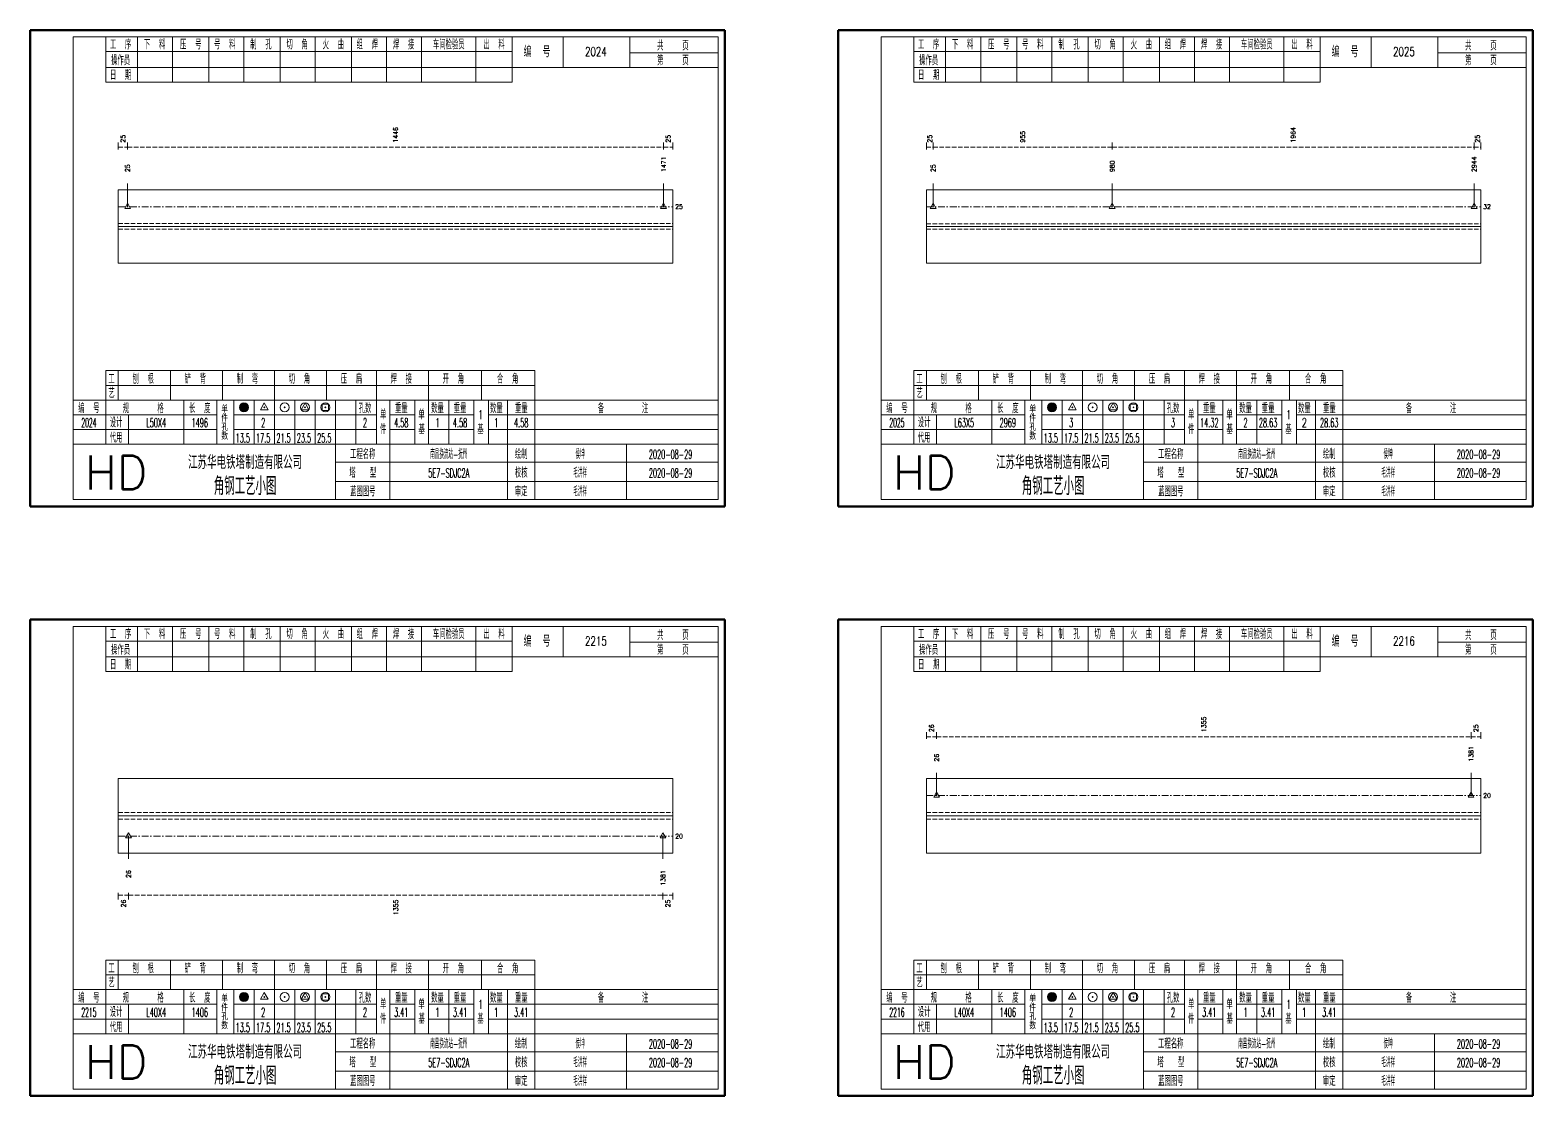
# Model space of a CAD drawing. Extents: x 0 to 5305, y 0 to 1513.
# Drawn here: x 4641 to 5305, y 1042 to 1513 of the extents above; entities that cross this region are included whole.
import ezdxf
from ezdxf.enums import TextEntityAlignment as Align

# ---------------------------------------------------------------- set-up
doc = ezdxf.new("R2010")
doc.units = 0
doc.header["$MEASUREMENT"] = 0
doc.linetypes.add('一点画线', pattern=[5.2, 3, -1, 0.2, -1])
doc.linetypes.add('虚线', pattern=[2.75, 2, -0.75])
doc.layers.get('0').update_dxf_attribs({"linetype": 'CONTINUOUS', "lineweight": 25})
doc.layers.add('1', color=7, linetype='CONTINUOUS', lineweight=25)
doc.layers.add('4', color=7, linetype='CONTINUOUS', lineweight=25)
doc.styles.get("Standard").update_dxf_attribs({"font": 'simplex.shx', "width": 0.7, "height": 3, "bigfont": 'gbhzfs.shx'})

msp = doc.modelspace()

# ---------------------------------------------------------------- linework, layer by layer
at = {"color": 8, "linetype": 'Continuous', "lineweight": 9}
for p, q in [((4680, 1460.25), (4680, 1463.25)), ((4684.09, 1460.25), (4684.09, 1463.25)), ((4684.09, 1460.25), (4684.09, 1463.25)), ((4920.91, 1460.25), (4920.91, 1463.25)), ((4920.91, 1460.25), (4920.91, 1463.25)), ((4925, 1460.25), (4925, 1463.25)), ((5037, 1460.25), (5037, 1463.25)), ((5040, 1460.25), (5040, 1463.25)), ((5040, 1460.25), (5040, 1463.25)), ((5119.14, 1460.25), (5119.14, 1463.25)), ((5119.14, 1460.25), (5119.14, 1463.25)), ((5279, 1460.25), (5279, 1463.25)), ((5279, 1460.25), (5279, 1463.25)), ((5282, 1460.25), (5282, 1463.25)), ((5037, 1199.75), (5037, 1202.75)), ((5041.53, 1199.75), (5041.53, 1202.75)), ((5041.53, 1199.75), (5041.53, 1202.75)), ((5277.64, 1199.75), (5277.64, 1202.75)), ((5277.64, 1199.75), (5277.64, 1202.75)), ((5282, 1199.75), (5282, 1202.75)), ((4680, 1131.75), (4680, 1128.75)), ((4684.53, 1131.75), (4684.53, 1128.75)), ((4684.53, 1131.75), (4684.53, 1128.75)), ((4920.64, 1131.75), (4920.64, 1128.75)), ((4920.64, 1131.75), (4920.64, 1128.75)), ((4925, 1131.75), (4925, 1128.75))]:
    msp.add_line(p, q, dxfattribs=at)
at = {"color": 8, "linetype": '虚线', "lineweight": 9}
for p, q in [((4680, 1461.25), (4684.09, 1461.25)), ((4684.09, 1461.25), (4920.91, 1461.25)), ((4920.91, 1461.25), (4925, 1461.25)), ((5037, 1461.25), (5040, 1461.25)), ((5040, 1461.25), (5119.14, 1461.25)), ((5119.14, 1461.25), (5279, 1461.25)), ((5279, 1461.25), (5282, 1461.25)), ((5037, 1200.75), (5041.53, 1200.75)), ((5041.53, 1200.75), (5277.64, 1200.75)), ((5277.64, 1200.75), (5282, 1200.75)), ((4680, 1130.75), (4684.53, 1130.75)), ((4684.53, 1130.75), (4920.64, 1130.75)), ((4920.64, 1130.75), (4925, 1130.75))]:
    msp.add_line(p, q, dxfattribs=at)
at = {"color": 7, "linetype": 'Continuous', "lineweight": 18}
for p, q in [((4680, 1442.45), (4680, 1410.05)), ((4680, 1442.45), (4925, 1442.45)), ((4925, 1442.45), (4925, 1410.05)), ((5037, 1442.44), (5037, 1410.06)), ((5037, 1442.44), (5282, 1442.44)), ((5282, 1442.44), (5282, 1410.06)), ((4680, 1426.25), (4925, 1426.25)), ((5037, 1426.25), (5282, 1426.25)), ((4680, 1182.25), (4680, 1149.25)), ((4680, 1182.25), (4925, 1182.25)), ((4925, 1182.25), (4925, 1149.25)), ((5037, 1182.25), (5037, 1149.25)), ((5037, 1182.25), (5282, 1182.25)), ((5282, 1182.25), (5282, 1149.25)), ((4680, 1165.75), (4925, 1165.75)), ((5037, 1165.75), (5282, 1165.75))]:
    msp.add_line(p, q, dxfattribs=at)
at = {"color": 7, "linetype": 'Continuous', "lineweight": 13}
for p, q in [((4684.09, 1434.95), (4684.09, 1445.25)), ((4920.91, 1434.95), (4920.91, 1445.25)), ((5040, 1434.94), (5040, 1445.25)), ((5119.14, 1434.94), (5119.14, 1445.25)), ((5279, 1434.94), (5279, 1445.25)), ((4684.09, 1436.45), (4682.8, 1434.2)), ((4683.94, 1434.8), (4684.24, 1435.1)), ((4684.24, 1434.8), (4683.94, 1435.1)), ((4685.39, 1434.2), (4684.09, 1436.45)), ((4920.91, 1436.45), (4919.61, 1434.2)), ((4920.76, 1434.8), (4921.06, 1435.1)), ((4921.06, 1434.8), (4920.76, 1435.1)), ((4922.2, 1434.2), (4920.91, 1436.45)), ((5040, 1436.44), (5038.7, 1434.19)), ((5039.85, 1434.79), (5040.15, 1435.09)), ((5040.15, 1434.79), (5039.85, 1435.09)), ((5041.3, 1434.19), (5040, 1436.44)), ((5119.14, 1436.44), (5117.84, 1434.19)), ((5118.99, 1434.79), (5119.29, 1435.09)), ((5119.29, 1434.79), (5118.99, 1435.09)), ((5120.44, 1434.19), (5119.14, 1436.44)), ((5279, 1436.44), (5277.7, 1434.19)), ((5278.85, 1434.79), (5279.15, 1435.09)), ((5279.15, 1434.79), (5278.85, 1435.09)), ((5280.3, 1434.19), (5279, 1436.44)), ((4682.8, 1434.2), (4685.39, 1434.2)), ((4919.61, 1434.2), (4922.2, 1434.2)), ((5038.7, 1434.19), (5041.3, 1434.19)), ((5117.84, 1434.19), (5120.44, 1434.19)), ((5277.7, 1434.19), (5280.3, 1434.19)), ((5041.53, 1174.75), (5041.53, 1184.75)), ((5277.64, 1174.75), (5277.64, 1184.75)), ((5041.53, 1176.25), (5040.23, 1174)), ((5042.83, 1174), (5041.53, 1176.25)), ((5277.64, 1176.25), (5276.34, 1174)), ((5278.94, 1174), (5277.64, 1176.25)), ((5040.23, 1174), (5042.83, 1174)), ((5041.38, 1174.6), (5041.68, 1174.9)), ((5041.68, 1174.6), (5041.38, 1174.9)), ((5276.34, 1174), (5278.94, 1174)), ((5277.49, 1174.6), (5277.79, 1174.9)), ((5277.79, 1174.6), (5277.49, 1174.9)), ((4684.53, 1156.75), (4684.53, 1146.75)), ((4920.64, 1156.75), (4920.64, 1146.75))]:
    msp.add_line(p, q, dxfattribs=at)
at = {"color": 3, "linetype": '一点画线', "lineweight": 13}
for p, q in [((4680, 1434.95), (4925, 1434.95)), ((5037, 1434.94), (5282, 1434.94)), ((5037, 1174.75), (5282, 1174.75)), ((4680, 1156.75), (4925, 1156.75))]:
    msp.add_line(p, q, dxfattribs=at)
at = {"color": 1, "linetype": '虚线', "lineweight": 18}
for p, q in [((4680, 1427.45), (4925, 1427.45)), ((4680, 1425.05), (4925, 1425.05)), ((5037, 1427.44), (5282, 1427.44)), ((5037, 1425.06), (5282, 1425.06)), ((4680, 1167.25), (4925, 1167.25)), ((4680, 1164.25), (4925, 1164.25)), ((5037, 1167.25), (5282, 1167.25)), ((5037, 1164.25), (5282, 1164.25))]:
    msp.add_line(p, q, dxfattribs=at)
at = {"layer": '1', "color": 7, "linetype": 'Continuous', "lineweight": 18}
for p, q in [((4680, 1410.05), (4925, 1410.05)), ((5037, 1410.06), (5282, 1410.06)), ((4680, 1149.25), (4925, 1149.25)), ((5037, 1149.25), (5282, 1149.25))]:
    msp.add_line(p, q, dxfattribs=at)
at = {"layer": '1', "color": 7, "linetype": 'Continuous', "lineweight": 13}
for p, q in [((4684.53, 1158.25), (4683.23, 1156)), ((4683.23, 1156), (4685.83, 1156)), ((4684.38, 1156.6), (4684.68, 1156.9)), ((4684.68, 1156.6), (4684.38, 1156.9)), ((4685.83, 1156), (4684.53, 1158.25)), ((4920.64, 1158.25), (4919.34, 1156)), ((4919.34, 1156), (4921.94, 1156)), ((4920.49, 1156.6), (4920.79, 1156.9)), ((4920.79, 1156.6), (4920.49, 1156.9)), ((4921.94, 1156), (4920.64, 1158.25))]:
    msp.add_line(p, q, dxfattribs=at)
at = {"layer": '4', "color": 1, "linetype": 'Continuous', "lineweight": 50}
for p, q in [((4948, 1513), (4641, 1513)), ((4641, 1513), (4641, 1302.5)), ((4948, 1302.5), (4948, 1513)), ((5305, 1513), (4998, 1513)), ((4998, 1513), (4998, 1302.5)), ((5305, 1302.5), (5305, 1513)), ((4641, 1302.5), (4948, 1302.5)), ((4998, 1302.5), (5305, 1302.5)), ((4948, 1252.5), (4641, 1252.5)), ((4641, 1252.5), (4641, 1042)), ((4948, 1042), (4948, 1252.5)), ((5305, 1252.5), (4998, 1252.5)), ((4998, 1252.5), (4998, 1042)), ((5305, 1042), (5305, 1252.5)), ((4641, 1042), (4948, 1042)), ((4998, 1042), (5305, 1042))]:
    msp.add_line(p, q, dxfattribs=at)
at = {"layer": '4', "color": 1, "linetype": 'Continuous', "lineweight": 18}
for p, q in [((4945, 1510), (4660, 1510)), ((4660, 1510), (4660, 1305.5)), ((4674.5, 1510), (4674.5, 1490)), ((4688.5, 1510), (4688.5, 1490)), ((4704, 1510), (4704, 1490)), ((4720, 1510), (4720, 1490)), ((4735.5, 1510), (4735.5, 1490)), ((4751.5, 1510), (4751.5, 1490)), ((4767, 1510), (4767, 1490)), ((4783, 1510), (4783, 1490)), ((4798.5, 1510), (4798.5, 1490)), ((4814, 1510), (4814, 1490)), ((4838, 1510), (4838, 1490)), ((4854, 1510), (4854, 1490)), ((4876.5, 1510), (4876.5, 1496.5)), ((4906, 1510), (4906, 1496.5)), ((4945, 1305.5), (4945, 1510)), ((5302, 1510), (5017, 1510)), ((5017, 1510), (5017, 1305.5)), ((5031.5, 1510), (5031.5, 1490)), ((5045.5, 1510), (5045.5, 1490)), ((5061, 1510), (5061, 1490)), ((5077, 1510), (5077, 1490)), ((5092.5, 1510), (5092.5, 1490)), ((5108.5, 1510), (5108.5, 1490)), ((5124, 1510), (5124, 1490)), ((5140, 1510), (5140, 1490)), ((5155.5, 1510), (5155.5, 1490)), ((5171, 1510), (5171, 1490)), ((5195, 1510), (5195, 1490)), ((5211, 1510), (5211, 1490)), ((5233.5, 1510), (5233.5, 1496.5)), ((5263, 1510), (5263, 1496.5)), ((5302, 1305.5), (5302, 1510)), ((4674.5, 1503.5), (4854, 1503.5)), ((4906, 1503), (4945, 1503)), ((5031.5, 1503.5), (5211, 1503.5)), ((5263, 1503), (5302, 1503)), ((4674.5, 1496.5), (4945, 1496.5)), ((5031.5, 1496.5), (5302, 1496.5)), ((4674.5, 1490), (4854, 1490)), ((5031.5, 1490), (5211, 1490)), ((4674.5, 1362.5), (4864, 1362.5)), ((4674.5, 1362.5), (4674.5, 1349.5)), ((4680, 1362.5), (4680, 1349.5)), ((4703, 1362.5), (4703, 1349.5)), ((4726, 1362.5), (4726, 1349.5)), ((4749, 1362.5), (4749, 1349.5)), ((4772, 1362.5), (4772, 1349.5)), ((4794, 1362.5), (4794, 1349.5)), ((4817, 1362.5), (4817, 1349.5)), ((4840.5, 1362.5), (4840.5, 1349.5)), ((4864, 1362.5), (4864, 1349.5)), ((5031.5, 1362.5), (5221, 1362.5)), ((5031.5, 1362.5), (5031.5, 1349.5)), ((5037, 1362.5), (5037, 1349.5)), ((5060, 1362.5), (5060, 1349.5)), ((5083, 1362.5), (5083, 1349.5)), ((5106, 1362.5), (5106, 1349.5)), ((5129, 1362.5), (5129, 1349.5)), ((5151, 1362.5), (5151, 1349.5)), ((5174, 1362.5), (5174, 1349.5)), ((5197.5, 1362.5), (5197.5, 1349.5)), ((5221, 1362.5), (5221, 1349.5)), ((4674.5, 1356), (4864, 1356)), ((5031.5, 1356), (5221, 1356)), ((4660, 1349.5), (4945, 1349.5)), ((4674.5, 1349.5), (4674.5, 1330)), ((4709, 1349.5), (4709, 1330)), ((4723.5, 1349.5), (4723.5, 1330)), ((4731, 1349.5), (4731, 1330)), ((4740, 1349.5), (4740, 1330)), ((4749, 1349.5), (4749, 1330)), ((4758, 1349.5), (4758, 1330)), ((4767, 1349.5), (4767, 1330)), ((4776, 1349.5), (4776, 1330)), ((4785, 1349.5), (4785, 1330)), ((4794, 1349.5), (4794, 1330)), ((4800, 1349.5), (4800, 1330)), ((4811, 1349.5), (4811, 1330)), ((4817, 1349.5), (4817, 1330)), ((4826, 1349.5), (4826, 1330)), ((4837, 1349.5), (4837, 1330)), ((4843.5, 1349.5), (4843.5, 1330)), ((4852, 1349.5), (4852, 1330)), ((4864, 1349.5), (4864, 1330)), ((5017, 1349.5), (5302, 1349.5)), ((5031.5, 1349.5), (5031.5, 1330)), ((5066, 1349.5), (5066, 1330)), ((5080.5, 1349.5), (5080.5, 1330)), ((5088, 1349.5), (5088, 1330)), ((5097, 1349.5), (5097, 1330)), ((5106, 1349.5), (5106, 1330)), ((5115, 1349.5), (5115, 1330)), ((5124, 1349.5), (5124, 1330)), ((5133, 1349.5), (5133, 1330)), ((5142, 1349.5), (5142, 1330)), ((5151, 1349.5), (5151, 1330)), ((5157, 1349.5), (5157, 1330)), ((5168, 1349.5), (5168, 1330)), ((5174, 1349.5), (5174, 1330)), ((5183, 1349.5), (5183, 1330)), ((5194, 1349.5), (5194, 1330)), ((5200.5, 1349.5), (5200.5, 1330)), ((5209, 1349.5), (5209, 1330)), ((5221, 1349.5), (5221, 1330)), ((4660, 1343), (4723.5, 1343)), ((4684.5, 1343), (4684.5, 1330)), ((4731, 1343), (4794, 1343)), ((4800, 1343), (4811, 1343)), ((4817, 1343), (4837, 1343)), ((4843.5, 1343), (4945, 1343)), ((5017, 1343), (5080.5, 1343)), ((5041.5, 1343), (5041.5, 1330)), ((5088, 1343), (5151, 1343)), ((5157, 1343), (5168, 1343)), ((5174, 1343), (5194, 1343)), ((5200.5, 1343), (5302, 1343)), ((4660, 1336.5), (4723.5, 1336.5)), ((4731, 1336.5), (4794, 1336.5)), ((4800, 1336.5), (4811, 1336.5)), ((4817, 1336.5), (4837, 1336.5)), ((4843.5, 1336.5), (4945, 1336.5)), ((5017, 1336.5), (5080.5, 1336.5)), ((5088, 1336.5), (5151, 1336.5)), ((5157, 1336.5), (5168, 1336.5)), ((5174, 1336.5), (5194, 1336.5)), ((5200.5, 1336.5), (5302, 1336.5)), ((4660, 1330), (4945, 1330)), ((4776, 1330), (4776, 1305.5)), ((4800, 1330), (4800, 1305.5)), ((4852, 1330), (4852, 1305.5)), ((4864, 1330), (4864, 1305.5)), ((4904.5, 1330), (4904.5, 1305.5)), ((5017, 1330), (5302, 1330)), ((5133, 1330), (5133, 1305.5)), ((5157, 1330), (5157, 1305.5)), ((5209, 1330), (5209, 1305.5)), ((5221, 1330), (5221, 1305.5)), ((5261.5, 1330), (5261.5, 1305.5)), ((4776, 1322), (4945, 1322)), ((5133, 1322), (5302, 1322)), ((4776, 1313.5), (4945, 1313.5)), ((5133, 1313.5), (5302, 1313.5)), ((4660, 1305.5), (4945, 1305.5)), ((5017, 1305.5), (5302, 1305.5)), ((4945, 1249.5), (4660, 1249.5)), ((4660, 1249.5), (4660, 1045)), ((4674.5, 1249.5), (4674.5, 1229.5)), ((4688.5, 1249.5), (4688.5, 1229.5)), ((4704, 1249.5), (4704, 1229.5)), ((4720, 1249.5), (4720, 1229.5)), ((4735.5, 1249.5), (4735.5, 1229.5)), ((4751.5, 1249.5), (4751.5, 1229.5)), ((4767, 1249.5), (4767, 1229.5)), ((4783, 1249.5), (4783, 1229.5)), ((4798.5, 1249.5), (4798.5, 1229.5)), ((4814, 1249.5), (4814, 1229.5)), ((4838, 1249.5), (4838, 1229.5)), ((4854, 1249.5), (4854, 1229.5)), ((4876.5, 1249.5), (4876.5, 1236)), ((4906, 1249.5), (4906, 1236)), ((4945, 1045), (4945, 1249.5)), ((5302, 1249.5), (5017, 1249.5)), ((5017, 1249.5), (5017, 1045)), ((5031.5, 1249.5), (5031.5, 1229.5)), ((5045.5, 1249.5), (5045.5, 1229.5)), ((5061, 1249.5), (5061, 1229.5)), ((5077, 1249.5), (5077, 1229.5)), ((5092.5, 1249.5), (5092.5, 1229.5)), ((5108.5, 1249.5), (5108.5, 1229.5)), ((5124, 1249.5), (5124, 1229.5)), ((5140, 1249.5), (5140, 1229.5)), ((5155.5, 1249.5), (5155.5, 1229.5)), ((5171, 1249.5), (5171, 1229.5)), ((5195, 1249.5), (5195, 1229.5)), ((5211, 1249.5), (5211, 1229.5)), ((5233.5, 1249.5), (5233.5, 1236)), ((5263, 1249.5), (5263, 1236)), ((5302, 1045), (5302, 1249.5)), ((4674.5, 1243), (4854, 1243)), ((4906, 1242.5), (4945, 1242.5)), ((5031.5, 1243), (5211, 1243)), ((5263, 1242.5), (5302, 1242.5)), ((4674.5, 1236), (4945, 1236)), ((5031.5, 1236), (5302, 1236)), ((4674.5, 1229.5), (4854, 1229.5)), ((5031.5, 1229.5), (5211, 1229.5)), ((4674.5, 1102), (4864, 1102)), ((4674.5, 1102), (4674.5, 1089)), ((4680, 1102), (4680, 1089)), ((4703, 1102), (4703, 1089)), ((4726, 1102), (4726, 1089)), ((4749, 1102), (4749, 1089)), ((4772, 1102), (4772, 1089)), ((4794, 1102), (4794, 1089)), ((4817, 1102), (4817, 1089)), ((4840.5, 1102), (4840.5, 1089)), ((4864, 1102), (4864, 1089)), ((5031.5, 1102), (5221, 1102)), ((5031.5, 1102), (5031.5, 1089)), ((5037, 1102), (5037, 1089)), ((5060, 1102), (5060, 1089)), ((5083, 1102), (5083, 1089)), ((5106, 1102), (5106, 1089)), ((5129, 1102), (5129, 1089)), ((5151, 1102), (5151, 1089)), ((5174, 1102), (5174, 1089)), ((5197.5, 1102), (5197.5, 1089)), ((5221, 1102), (5221, 1089)), ((4660, 1089), (4945, 1089)), ((4674.5, 1095.5), (4864, 1095.5)), ((4674.5, 1089), (4674.5, 1069.5)), ((4709, 1089), (4709, 1069.5)), ((4723.5, 1089), (4723.5, 1069.5)), ((4731, 1089), (4731, 1069.5)), ((4740, 1089), (4740, 1069.5)), ((4749, 1089), (4749, 1069.5)), ((4758, 1089), (4758, 1069.5)), ((4767, 1089), (4767, 1069.5)), ((4776, 1089), (4776, 1069.5)), ((4785, 1089), (4785, 1069.5)), ((4794, 1089), (4794, 1069.5)), ((4800, 1089), (4800, 1069.5)), ((4811, 1089), (4811, 1069.5)), ((4817, 1089), (4817, 1069.5)), ((4826, 1089), (4826, 1069.5)), ((4837, 1089), (4837, 1069.5)), ((4843.5, 1089), (4843.5, 1069.5)), ((4852, 1089), (4852, 1069.5)), ((4864, 1089), (4864, 1069.5)), ((5017, 1089), (5302, 1089)), ((5031.5, 1095.5), (5221, 1095.5)), ((5031.5, 1089), (5031.5, 1069.5)), ((5066, 1089), (5066, 1069.5)), ((5080.5, 1089), (5080.5, 1069.5)), ((5088, 1089), (5088, 1069.5)), ((5097, 1089), (5097, 1069.5)), ((5106, 1089), (5106, 1069.5)), ((5115, 1089), (5115, 1069.5)), ((5124, 1089), (5124, 1069.5)), ((5133, 1089), (5133, 1069.5)), ((5142, 1089), (5142, 1069.5)), ((5151, 1089), (5151, 1069.5)), ((5157, 1089), (5157, 1069.5)), ((5168, 1089), (5168, 1069.5)), ((5174, 1089), (5174, 1069.5)), ((5183, 1089), (5183, 1069.5)), ((5194, 1089), (5194, 1069.5)), ((5200.5, 1089), (5200.5, 1069.5)), ((5209, 1089), (5209, 1069.5)), ((5221, 1089), (5221, 1069.5)), ((4660, 1082.5), (4723.5, 1082.5)), ((4684.5, 1082.5), (4684.5, 1069.5)), ((4731, 1082.5), (4794, 1082.5)), ((4800, 1082.5), (4811, 1082.5)), ((4817, 1082.5), (4837, 1082.5)), ((4843.5, 1082.5), (4945, 1082.5)), ((5017, 1082.5), (5080.5, 1082.5)), ((5041.5, 1082.5), (5041.5, 1069.5)), ((5088, 1082.5), (5151, 1082.5)), ((5157, 1082.5), (5168, 1082.5)), ((5174, 1082.5), (5194, 1082.5)), ((5200.5, 1082.5), (5302, 1082.5)), ((4660, 1076), (4723.5, 1076)), ((4731, 1076), (4794, 1076)), ((4800, 1076), (4811, 1076)), ((4817, 1076), (4837, 1076)), ((4843.5, 1076), (4945, 1076)), ((5017, 1076), (5080.5, 1076)), ((5088, 1076), (5151, 1076)), ((5157, 1076), (5168, 1076)), ((5174, 1076), (5194, 1076)), ((5200.5, 1076), (5302, 1076)), ((4660, 1069.5), (4945, 1069.5)), ((4776, 1069.5), (4776, 1045)), ((4800, 1069.5), (4800, 1045)), ((4852, 1069.5), (4852, 1045)), ((4864, 1069.5), (4864, 1045)), ((4904.5, 1069.5), (4904.5, 1045)), ((5017, 1069.5), (5302, 1069.5)), ((5133, 1069.5), (5133, 1045)), ((5157, 1069.5), (5157, 1045)), ((5209, 1069.5), (5209, 1045)), ((5221, 1069.5), (5221, 1045)), ((5261.5, 1069.5), (5261.5, 1045)), ((4776, 1061.5), (4945, 1061.5)), ((5133, 1061.5), (5302, 1061.5)), ((4776, 1053), (4945, 1053)), ((5133, 1053), (5302, 1053)), ((4660, 1045), (4945, 1045)), ((5017, 1045), (5302, 1045))]:
    msp.add_line(p, q, dxfattribs=at)
at = {"layer": '4', "color": 7, "linetype": 'Continuous', "lineweight": 13}
for p, q in [((4744.5, 1348.25), (4742.77, 1345.25)), ((4746.23, 1345.25), (4744.5, 1348.25)), ((4762.5, 1348.25), (4760.77, 1345.25)), ((4764.23, 1345.25), (4762.5, 1348.25)), ((5101.5, 1348.25), (5099.77, 1345.25)), ((5103.23, 1345.25), (5101.5, 1348.25)), ((5119.5, 1348.25), (5117.77, 1345.25)), ((5121.23, 1345.25), (5119.5, 1348.25)), ((4742.77, 1345.25), (4746.23, 1345.25)), ((4744.3, 1346.05), (4744.7, 1346.45)), ((4744.7, 1346.05), (4744.3, 1346.45)), ((4753.3, 1346.05), (4753.7, 1346.45)), ((4753.7, 1346.05), (4753.3, 1346.45)), ((4760.77, 1345.25), (4764.23, 1345.25)), ((4762.3, 1346.05), (4762.7, 1346.45)), ((4762.7, 1346.05), (4762.3, 1346.45)), ((4770.09, 1344.84), (4770.09, 1347.66)), ((4770.09, 1347.66), (4772.91, 1347.66)), ((4772.91, 1344.84), (4770.09, 1344.84)), ((4771.3, 1346.05), (4771.7, 1346.45)), ((4771.7, 1346.05), (4771.3, 1346.45)), ((4772.91, 1347.66), (4772.91, 1344.84)), ((5099.77, 1345.25), (5103.23, 1345.25)), ((5101.3, 1346.05), (5101.7, 1346.45)), ((5101.7, 1346.05), (5101.3, 1346.45)), ((5110.3, 1346.05), (5110.7, 1346.45)), ((5110.7, 1346.05), (5110.3, 1346.45)), ((5117.77, 1345.25), (5121.23, 1345.25)), ((5119.3, 1346.05), (5119.7, 1346.45)), ((5119.7, 1346.05), (5119.3, 1346.45)), ((5127.09, 1344.84), (5127.09, 1347.66)), ((5127.09, 1347.66), (5129.91, 1347.66)), ((5129.91, 1344.84), (5127.09, 1344.84)), ((5128.3, 1346.05), (5128.7, 1346.45)), ((5128.7, 1346.05), (5128.3, 1346.45)), ((5129.91, 1347.66), (5129.91, 1344.84)), ((4744.5, 1087.75), (4742.77, 1084.75)), ((4742.77, 1084.75), (4746.23, 1084.75)), ((4744.3, 1085.55), (4744.7, 1085.95)), ((4744.7, 1085.55), (4744.3, 1085.95)), ((4746.23, 1084.75), (4744.5, 1087.75)), ((4753.3, 1085.55), (4753.7, 1085.95)), ((4753.7, 1085.55), (4753.3, 1085.95)), ((4762.5, 1087.75), (4760.77, 1084.75)), ((4760.77, 1084.75), (4764.23, 1084.75)), ((4762.3, 1085.55), (4762.7, 1085.95)), ((4762.7, 1085.55), (4762.3, 1085.95)), ((4764.23, 1084.75), (4762.5, 1087.75)), ((4770.09, 1084.34), (4770.09, 1087.16)), ((4770.09, 1087.16), (4772.91, 1087.16)), ((4772.91, 1084.34), (4770.09, 1084.34)), ((4771.3, 1085.55), (4771.7, 1085.95)), ((4771.7, 1085.55), (4771.3, 1085.95)), ((4772.91, 1087.16), (4772.91, 1084.34)), ((5101.5, 1087.75), (5099.77, 1084.75)), ((5099.77, 1084.75), (5103.23, 1084.75)), ((5101.3, 1085.55), (5101.7, 1085.95)), ((5101.7, 1085.55), (5101.3, 1085.95)), ((5103.23, 1084.75), (5101.5, 1087.75)), ((5110.3, 1085.55), (5110.7, 1085.95)), ((5110.7, 1085.55), (5110.3, 1085.95)), ((5119.5, 1087.75), (5117.77, 1084.75)), ((5117.77, 1084.75), (5121.23, 1084.75)), ((5119.3, 1085.55), (5119.7, 1085.95)), ((5119.7, 1085.55), (5119.3, 1085.95)), ((5121.23, 1084.75), (5119.5, 1087.75)), ((5127.09, 1084.34), (5127.09, 1087.16)), ((5127.09, 1087.16), (5129.91, 1087.16)), ((5129.91, 1084.34), (5127.09, 1084.34)), ((5128.3, 1085.55), (5128.7, 1085.95)), ((5128.7, 1085.55), (5128.3, 1085.95)), ((5129.91, 1087.16), (5129.91, 1084.34))]:
    msp.add_line(p, q, dxfattribs=at)
for centre, radius in [((4735.5, 1346.25), 2), ((4735.5, 1346.25), 1.8), ((4753.5, 1346.25), 2), ((4762.5, 1346.25), 2), ((4771.5, 1346.25), 2), ((5092.5, 1346.25), 2), ((5092.5, 1346.25), 1.8), ((5110.5, 1346.25), 2), ((5119.5, 1346.25), 2), ((5128.5, 1346.25), 2), ((4735.5, 1346.25), 1.6), ((4735.5, 1346.25), 1.4), ((4735.5, 1346.25), 1.2), ((4735.5, 1346.25), 1), ((4735.5, 1346.25), 0.8), ((4735.5, 1346.25), 0.6), ((4735.5, 1346.25), 0.4), ((4735.5, 1346.25), 0.2), ((5092.5, 1346.25), 1.6), ((5092.5, 1346.25), 1.4), ((5092.5, 1346.25), 1.2), ((5092.5, 1346.25), 1), ((5092.5, 1346.25), 0.8), ((5092.5, 1346.25), 0.6), ((5092.5, 1346.25), 0.4), ((5092.5, 1346.25), 0.2), ((4735.5, 1085.75), 2), ((4735.5, 1085.75), 1.8), ((4735.5, 1085.75), 1.6), ((4735.5, 1085.75), 1.4), ((4735.5, 1085.75), 1.2), ((4735.5, 1085.75), 1), ((4735.5, 1085.75), 0.8), ((4735.5, 1085.75), 0.6), ((4735.5, 1085.75), 0.4), ((4735.5, 1085.75), 0.2), ((4753.5, 1085.75), 2), ((4762.5, 1085.75), 2), ((4771.5, 1085.75), 2), ((5092.5, 1085.75), 2), ((5092.5, 1085.75), 1.8), ((5092.5, 1085.75), 1.6), ((5092.5, 1085.75), 1.4), ((5092.5, 1085.75), 1.2), ((5092.5, 1085.75), 1), ((5092.5, 1085.75), 0.8), ((5092.5, 1085.75), 0.6), ((5092.5, 1085.75), 0.4), ((5092.5, 1085.75), 0.2), ((5110.5, 1085.75), 2), ((5119.5, 1085.75), 2), ((5128.5, 1085.75), 2)]:
    msp.add_circle(centre, radius, dxfattribs=at)

# ---------------------------------------------------------------- texts
at = {"color": 8, "linetype": 'Continuous', "lineweight": 9}
for s, p in [('1446', (4802.5, 1463.25)), ('955', (5079.57, 1463.25)), ('1964', (5199.07, 1463.25)), ('25', (4682.05, 1463.25)), ('25', (4922.95, 1463.25)), ('25', (5038.5, 1463.25)), ('25', (5280.5, 1463.25)), ('1355', (5159.59, 1202.75)), ('26', (5039.27, 1202.75)), ('25', (5279.82, 1202.75))]:
    msp.add_text(s, height=2, rotation=90, dxfattribs=at).set_placement(p, align=Align.MIDDLE_LEFT)
at = {"color": 7, "linetype": 'Continuous', "lineweight": 13}
for s, p in [('1471', (4920.91, 1450.25)), ('980', (5119.14, 1450.25)), ('2944', (5279, 1450.25)), ('25', (4684.09, 1450.25)), ('25', (5040, 1450.25)), ('1381', (5277.64, 1189.75)), ('26', (5041.53, 1189.75))]:
    msp.add_text(s, height=2, rotation=90, dxfattribs=at).set_placement(p, align=Align.MIDDLE_LEFT)
for s, p in [('25', (4926, 1434.95)), ('32', (5283, 1434.94)), ('20', (5283, 1174.75)), ('20', (4926, 1156.75))]:
    msp.add_text(s, height=2, dxfattribs=at).set_placement(p, align=Align.MIDDLE_LEFT)
at = {"color": 8, "linetype": 'Continuous', "lineweight": 9}
for s, p in [('26', (4682.27, 1128.75)), ('1355', (4802.59, 1128.75)), ('25', (4922.82, 1128.75))]:
    msp.add_text(s, height=2, rotation=90, dxfattribs=at).set_placement(p, align=Align.MIDDLE_RIGHT)
at = {"layer": '1', "color": 7, "linetype": 'Continuous', "lineweight": 13}
for s, p in [('26', (4684.53, 1141.75)), ('1381', (4920.64, 1141.75))]:
    msp.add_text(s, height=2, rotation=90, dxfattribs=at).set_placement(p, align=Align.MIDDLE_RIGHT)
at = {"layer": '4', "color": 1, "linetype": 'Continuous', "lineweight": 13}
for s, height, width, p in [('工  序', 4, 0.7, (4681, 1506.5)), ('下  料', 4, 0.7, (4696, 1506.5)), ('压  号', 4, 0.7, (4712, 1506.5)), ('号  料', 4, 0.7, (4727, 1506.5)), ('制  孔', 4, 0.7, (4743, 1506.5)), ('切  角', 4, 0.7, (4759, 1506.5)), ('火  曲', 4, 0.7, (4775, 1506.5)), ('组  焊', 4, 0.7, (4790, 1506.5)), ('焊  接', 4, 0.7, (4806, 1506.5)), ('车间检验员', 4, 0.7, (4826, 1506.5)), ('出  料', 4, 0.7, (4846, 1506.5)), ('共    页', 4, 0.7, (4925, 1506)), ('工  序', 4, 0.7, (5038, 1506.5)), ('下  料', 4, 0.7, (5053, 1506.5)), ('压  号', 4, 0.7, (5069, 1506.5)), ('号  料', 4, 0.7, (5084, 1506.5)), ('制  孔', 4, 0.7, (5100, 1506.5)), ('切  角', 4, 0.7, (5116, 1506.5)), ('火  曲', 4, 0.7, (5132, 1506.5)), ('组  焊', 4, 0.7, (5147, 1506.5)), ('焊  接', 4, 0.7, (5163, 1506.5)), ('车间检验员', 4, 0.7, (5183, 1506.5)), ('出  料', 4, 0.7, (5203, 1506.5)), ('共    页', 4, 0.7, (5282, 1506)), ('操作员', 4, 0.7, (4681, 1499.5)), ('编  号', 5, 0.7, (4865, 1503.5)), ('2024', 4, 0.7, (4891, 1503.5)), ('第    页', 4, 0.7, (4925, 1499.5)), ('操作员', 4, 0.7, (5038, 1499.5)), ('编  号', 5, 0.7, (5222, 1503.5)), ('2025', 4, 0.7, (5248, 1503.5)), ('第    页', 4, 0.7, (5282, 1499.5)), ('日  期', 4, 0.7, (4681, 1493)), ('日  期', 4, 0.7, (5038, 1493)), ('制  弯', 4, 0.7, (4737, 1358.75)), ('制  弯', 4, 0.7, (5094, 1358.75)), ('工', 4, 0.7, (4677, 1358.75)), ('艺', 4, 0.7, (4677, 1352.5)), ('刨  根', 4, 0.7, (4691, 1358.75)), ('铲  背', 4, 0.7, (4714, 1358.75)), ('切  角', 4, 0.7, (4760, 1358.75)), ('压  扁', 4, 0.7, (4783, 1358.75)), ('焊  接', 4, 0.7, (4805, 1358.75)), ('开  角', 4, 0.7, (4828, 1358.75)), ('合  角', 4, 0.7, (4852, 1358.75)), ('工', 4, 0.7, (5034, 1358.75)), ('艺', 4, 0.7, (5034, 1352.5)), ('刨  根', 4, 0.7, (5048, 1358.75)), ('铲  背', 4, 0.7, (5071, 1358.75)), ('切  角', 4, 0.7, (5117, 1358.75)), ('压  扁', 4, 0.7, (5140, 1358.75)), ('焊  接', 4, 0.7, (5162, 1358.75)), ('开  角', 4, 0.7, (5185, 1358.75)), ('合  角', 4, 0.7, (5209, 1358.75)), ('编  号', 4, 0.7, (4667, 1345.75)), ('规      格', 4, 0.7, (4691, 1345.75)), ('长  度', 4, 0.7, (4716, 1345.75)), ('孔数', 4, 0.7, (4789, 1345.75)), ('重量', 4, 0.7, (4805, 1345.75)), ('数量', 4, 0.7, (4821, 1345.75)), ('重量', 4, 0.7, (4831, 1345.75)), ('数量', 4, 0.7, (4847, 1345.75)), ('重量', 4, 0.7, (4858, 1345.75)), ('备        注', 4, 0.7, (4903, 1345.75)), ('编  号', 4, 0.7, (5024, 1345.75)), ('规      格', 4, 0.7, (5048, 1345.75)), ('长  度', 4, 0.7, (5073, 1345.75)), ('孔数', 4, 0.7, (5146, 1345.75)), ('重量', 4, 0.7, (5162, 1345.75)), ('数量', 4, 0.7, (5178, 1345.75)), ('重量', 4, 0.7, (5188, 1345.75)), ('数量', 4, 0.7, (5204, 1345.75)), ('重量', 4, 0.7, (5215, 1345.75)), ('备        注', 4, 0.7, (5260, 1345.75)), ('2024', 4, 0.4, (4667, 1339.5)), ('设计', 4, 0.7, (4679, 1339.5)), (' L50X4', 4, 0.5, (4696, 1339.5)), ('1496', 4, 0.5, (4716, 1339.5)), ('2', 4, 0.5, (4744, 1339.5)), ('2', 4, 0.5, (4789, 1339.5)), ('单', 4, 0.7, (4797, 1343)), ('4.58', 4, 0.5, (4805, 1339.5)), ('单', 4, 0.7, (4814, 1343)), ('1', 4, 0.5, (4821, 1339.5)), ('4.58', 4, 0.5, (4831, 1339.5)), ('1', 4, 0.5, (4840, 1343)), ('1', 4, 0.7, (4847, 1339.5)), ('4.58', 4, 0.5, (4858, 1339.5)), ('2025', 4, 0.4, (5024, 1339.5)), ('设计', 4, 0.7, (5036, 1339.5)), (' L63X5', 4, 0.5, (5053, 1339.5)), ('2969', 4, 0.5, (5073, 1339.5)), ('3', 4, 0.5, (5101, 1339.5)), ('3', 4, 0.5, (5146, 1339.5)), ('单', 4, 0.7, (5154, 1343)), ('14.32', 4, 0.5, (5162, 1339.5)), ('单', 4, 0.7, (5171, 1343)), ('2', 4, 0.5, (5178, 1339.5)), ('28.63', 4, 0.5, (5188, 1339.5)), ('1', 4, 0.5, (5197, 1343)), ('2', 4, 0.7, (5204, 1339.5)), ('28.63', 4, 0.5, (5215, 1339.5)), ('代用', 4, 0.7, (4679, 1332.75)), ('13.5', 4, 0.5, (4735, 1332.75)), ('17.5', 4, 0.5, (4744, 1332.75)), ('21.5', 4, 0.5, (4753, 1332.75)), ('23.5', 4, 0.5, (4762, 1332.75)), ('25.5', 4, 0.5, (4771, 1332.75)), ('件', 4, 0.7, (4797, 1336.5)), ('基', 4, 0.7, (4814, 1336.5)), ('基', 4, 0.7, (4840, 1336.5)), ('代用', 4, 0.7, (5036, 1332.75)), ('13.5', 4, 0.5, (5092, 1332.75)), ('17.5', 4, 0.5, (5101, 1332.75)), ('21.5', 4, 0.5, (5110, 1332.75)), ('23.5', 4, 0.5, (5119, 1332.75)), ('25.5', 4, 0.5, (5128, 1332.75)), ('件', 4, 0.7, (5154, 1336.5)), ('基', 4, 0.7, (5171, 1336.5)), ('基', 4, 0.7, (5197, 1336.5)), ('江苏华电铁塔制造有限公司', 6, 0.7, (4736, 1322)), ('工程名称', 4, 0.7, (4788, 1325.5)), ('南昌换流站-抚州', 4, 0.5, (4826, 1325.5)), ('绘制', 4, 0.7, (4858, 1325.5)), ('侯坤', 4, 0.5, (4884, 1325.5)), ('2020-08-29', 4, 0.5, (4924, 1325.5)), ('江苏华电铁塔制造有限公司', 6, 0.7, (5093, 1322)), ('工程名称', 4, 0.7, (5145, 1325.5)), ('南昌换流站-抚州', 4, 0.5, (5183, 1325.5)), ('绘制', 4, 0.7, (5215, 1325.5)), ('侯坤', 4, 0.5, (5241, 1325.5)), ('2020-08-29', 4, 0.5, (5281, 1325.5)), ('角钢工艺小图', 8, 0.8, (4736, 1311.5)), ('塔   型', 4, 0.7, (4788, 1317.25)), ('5E7-SDJC2A', 4, 0.5, (4826, 1317.25)), ('校核', 4, 0.7, (4858, 1317.25)), ('毛洪祥', 4, 0.5, (4884, 1317.25)), ('2020-08-29', 4, 0.5, (4924, 1317.25)), ('角钢工艺小图', 8, 0.8, (5093, 1311.5)), ('塔   型', 4, 0.7, (5145, 1317.25)), ('5E7-SDJC2A', 4, 0.5, (5183, 1317.25)), ('校核', 4, 0.7, (5215, 1317.25)), ('毛洪祥', 4, 0.5, (5241, 1317.25)), ('2020-08-29', 4, 0.5, (5281, 1317.25)), ('蓝图图号', 4, 0.7, (4788, 1309)), ('审定', 4, 0.7, (4858, 1309)), ('毛洪祥', 4, 0.5, (4884, 1309)), ('蓝图图号', 4, 0.7, (5145, 1309)), ('审定', 4, 0.7, (5215, 1309)), ('毛洪祥', 4, 0.5, (5241, 1309)), ('工  序', 4, 0.7, (4681, 1246)), ('下  料', 4, 0.7, (4696, 1246)), ('号  料', 4, 0.7, (4727, 1246)), ('制  孔', 4, 0.7, (4743, 1246)), ('切  角', 4, 0.7, (4759, 1246)), ('火  曲', 4, 0.7, (4775, 1246)), ('组  焊', 4, 0.7, (4790, 1246)), ('焊  接', 4, 0.7, (4806, 1246)), ('车间检验员', 4, 0.7, (4826, 1246)), ('出  料', 4, 0.7, (4846, 1246)), ('工  序', 4, 0.7, (5038, 1246)), ('下  料', 4, 0.7, (5053, 1246)), ('号  料', 4, 0.7, (5084, 1246)), ('制  孔', 4, 0.7, (5100, 1246)), ('切  角', 4, 0.7, (5116, 1246)), ('火  曲', 4, 0.7, (5132, 1246)), ('组  焊', 4, 0.7, (5147, 1246)), ('焊  接', 4, 0.7, (5163, 1246)), ('车间检验员', 4, 0.7, (5183, 1246)), ('出  料', 4, 0.7, (5203, 1246)), ('压  号', 4, 0.7, (4712, 1246)), ('编  号', 5, 0.7, (4865, 1243)), ('2215', 4, 0.7, (4891, 1243)), ('共    页', 4, 0.7, (4925, 1245.5)), ('压  号', 4, 0.7, (5069, 1246)), ('编  号', 5, 0.7, (5222, 1243)), ('2216', 4, 0.7, (5248, 1243)), ('共    页', 4, 0.7, (5282, 1245.5)), ('操作员', 4, 0.7, (4681, 1239)), ('第    页', 4, 0.7, (4925, 1239)), ('操作员', 4, 0.7, (5038, 1239)), ('第    页', 4, 0.7, (5282, 1239)), ('日  期', 4, 0.7, (4681, 1232.5)), ('日  期', 4, 0.7, (5038, 1232.5)), ('工', 4, 0.7, (4677, 1098.25)), ('刨  根', 4, 0.7, (4691, 1098.25)), ('铲  背', 4, 0.7, (4714, 1098.25)), ('制  弯', 4, 0.7, (4737, 1098.25)), ('切  角', 4, 0.7, (4760, 1098.25)), ('压  扁', 4, 0.7, (4783, 1098.25)), ('焊  接', 4, 0.7, (4805, 1098.25)), ('开  角', 4, 0.7, (4828, 1098.25)), ('合  角', 4, 0.7, (4852, 1098.25)), ('工', 4, 0.7, (5034, 1098.25)), ('刨  根', 4, 0.7, (5048, 1098.25)), ('铲  背', 4, 0.7, (5071, 1098.25)), ('制  弯', 4, 0.7, (5094, 1098.25)), ('切  角', 4, 0.7, (5117, 1098.25)), ('压  扁', 4, 0.7, (5140, 1098.25)), ('焊  接', 4, 0.7, (5162, 1098.25)), ('开  角', 4, 0.7, (5185, 1098.25)), ('合  角', 4, 0.7, (5209, 1098.25)), ('艺', 4, 0.7, (4677, 1092)), ('艺', 4, 0.7, (5034, 1092)), ('编  号', 4, 0.7, (4667, 1085.25)), ('规      格', 4, 0.7, (4691, 1085.25)), ('长  度', 4, 0.7, (4716, 1085.25)), ('孔数', 4, 0.7, (4789, 1085.25)), ('单', 4, 0.7, (4797, 1082.5)), ('重量', 4, 0.7, (4805, 1085.25)), ('单', 4, 0.7, (4814, 1082.5)), ('数量', 4, 0.7, (4821, 1085.25)), ('重量', 4, 0.7, (4831, 1085.25)), ('1', 4, 0.5, (4840, 1082.5)), ('数量', 4, 0.7, (4847, 1085.25)), ('重量', 4, 0.7, (4858, 1085.25)), ('备        注', 4, 0.7, (4903, 1085.25)), ('编  号', 4, 0.7, (5024, 1085.25)), ('规      格', 4, 0.7, (5048, 1085.25)), ('长  度', 4, 0.7, (5073, 1085.25)), ('孔数', 4, 0.7, (5146, 1085.25)), ('单', 4, 0.7, (5154, 1082.5)), ('重量', 4, 0.7, (5162, 1085.25)), ('单', 4, 0.7, (5171, 1082.5)), ('数量', 4, 0.7, (5178, 1085.25)), ('重量', 4, 0.7, (5188, 1085.25)), ('1', 4, 0.5, (5197, 1082.5)), ('数量', 4, 0.7, (5204, 1085.25)), ('重量', 4, 0.7, (5215, 1085.25)), ('备        注', 4, 0.7, (5260, 1085.25)), ('2215', 4, 0.4, (4667, 1079)), ('设计', 4, 0.7, (4679, 1079)), (' L40X4', 4, 0.5, (4696, 1079)), ('1406', 4, 0.5, (4716, 1079)), ('2', 4, 0.5, (4744, 1079)), ('2', 4, 0.5, (4789, 1079)), ('件', 4, 0.7, (4797, 1076)), ('3.41', 4, 0.5, (4805, 1079)), ('基', 4, 0.7, (4814, 1076)), ('1', 4, 0.5, (4821, 1079)), ('3.41', 4, 0.5, (4831, 1079)), ('基', 4, 0.7, (4840, 1076)), ('1', 4, 0.7, (4847, 1079)), ('3.41', 4, 0.5, (4858, 1079)), ('2216', 4, 0.4, (5024, 1079)), ('设计', 4, 0.7, (5036, 1079)), (' L40X4', 4, 0.5, (5053, 1079)), ('1406', 4, 0.5, (5073, 1079)), ('2', 4, 0.5, (5101, 1079)), ('2', 4, 0.5, (5146, 1079)), ('件', 4, 0.7, (5154, 1076)), ('3.41', 4, 0.5, (5162, 1079)), ('基', 4, 0.7, (5171, 1076)), ('1', 4, 0.5, (5178, 1079)), ('3.41', 4, 0.5, (5188, 1079)), ('基', 4, 0.7, (5197, 1076)), ('1', 4, 0.7, (5204, 1079)), ('3.41', 4, 0.5, (5215, 1079)), ('代用', 4, 0.7, (4679, 1072.25)), ('13.5', 4, 0.5, (4735, 1072.25)), ('17.5', 4, 0.5, (4744, 1072.25)), ('21.5', 4, 0.5, (4753, 1072.25)), ('23.5', 4, 0.5, (4762, 1072.25)), ('25.5', 4, 0.5, (4771, 1072.25)), ('代用', 4, 0.7, (5036, 1072.25)), ('13.5', 4, 0.5, (5092, 1072.25)), ('17.5', 4, 0.5, (5101, 1072.25)), ('21.5', 4, 0.5, (5110, 1072.25)), ('23.5', 4, 0.5, (5119, 1072.25)), ('25.5', 4, 0.5, (5128, 1072.25)), ('江苏华电铁塔制造有限公司', 6, 0.7, (4736, 1061.5)), ('工程名称', 4, 0.7, (4788, 1065)), ('南昌换流站-抚州', 4, 0.5, (4826, 1065)), ('绘制', 4, 0.7, (4858, 1065)), ('侯坤', 4, 0.5, (4884, 1065)), ('2020-08-29', 4, 0.5, (4924, 1065)), ('江苏华电铁塔制造有限公司', 6, 0.7, (5093, 1061.5)), ('工程名称', 4, 0.7, (5145, 1065)), ('南昌换流站-抚州', 4, 0.5, (5183, 1065)), ('绘制', 4, 0.7, (5215, 1065)), ('侯坤', 4, 0.5, (5241, 1065)), ('2020-08-29', 4, 0.5, (5281, 1065)), ('角钢工艺小图', 8, 0.8, (4736, 1051)), ('塔   型', 4, 0.7, (4788, 1056.75)), ('5E7-SDJC2A', 4, 0.5, (4826, 1056.75)), ('校核', 4, 0.7, (4858, 1056.75)), ('毛洪祥', 4, 0.5, (4884, 1056.75)), ('2020-08-29', 4, 0.5, (4924, 1056.75)), ('角钢工艺小图', 8, 0.8, (5093, 1051)), ('塔   型', 4, 0.7, (5145, 1056.75)), ('5E7-SDJC2A', 4, 0.5, (5183, 1056.75)), ('校核', 4, 0.7, (5215, 1056.75)), ('毛洪祥', 4, 0.5, (5241, 1056.75)), ('2020-08-29', 4, 0.5, (5281, 1056.75)), ('蓝图图号', 4, 0.7, (4788, 1048.5)), ('审定', 4, 0.7, (4858, 1048.5)), ('毛洪祥', 4, 0.5, (4884, 1048.5)), ('蓝图图号', 4, 0.7, (5145, 1048.5)), ('审定', 4, 0.7, (5215, 1048.5)), ('毛洪祥', 4, 0.5, (5241, 1048.5))]:
    msp.add_text(s, height=height, dxfattribs=dict(at, width=width)).set_placement(p, align=Align.MIDDLE_CENTER)
for s, height, p in [('件', 3, (4727, 1341.5)), ('单', 3, (4727, 1345.5)), ('件', 3, (5084, 1341.5)), ('单', 3, (5084, 1345.5)), ('孔', 3, (4727, 1337.5)), ('数', 3, (4727, 1333.5)), ('孔', 3, (5084, 1337.5)), ('数', 3, (5084, 1333.5)), ('HD', 15, (4679, 1317.5)), ('HD', 15, (5036, 1317.5)), ('件', 3, (4727, 1081)), ('单', 3, (4727, 1085)), ('件', 3, (5084, 1081)), ('单', 3, (5084, 1085)), ('孔', 3, (4727, 1077)), ('孔', 3, (5084, 1077)), ('数', 3, (4727, 1073)), ('数', 3, (5084, 1073)), ('HD', 15, (4679, 1057)), ('HD', 15, (5036, 1057))]:
    msp.add_text(s, height=height, dxfattribs=at).set_placement(p, align=Align.MIDDLE_CENTER)

doc.saveas('drawing.dxf')
